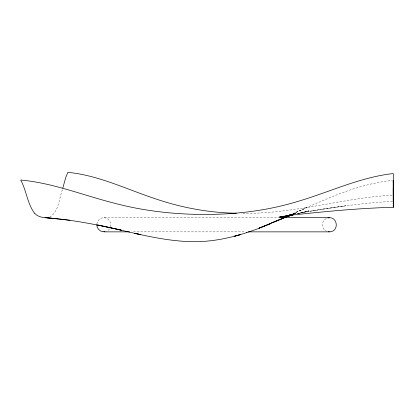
<?xml version="1.0" encoding="UTF-8"?>
<svg xmlns="http://www.w3.org/2000/svg" width="414" height="414" viewBox="0 0 414 414"><rect width="100%" height="100%" fill="white"/><g stroke="black" fill="none" stroke-linecap="round" stroke-linejoin="round"><path stroke-width="0.31" stroke-dasharray="2.07 1.55" d="M96.866 224.253C97.042 220.646 100.291 217.78 103.842 217.686L279.01 217.686M110.512 226.862C112.059 222.52 108.375 217.692 103.842 217.686M62.395 189.69C59 198.855 58.757 211.885 49.437 217.293M109.472 228.823L108.841 229.786L106.445 231.364M326.325 218.504C320.897 220.838 321.321 229.335 326.806 231.364M292.848 213.707L306.841 207.631L294.991 212.806C326.092 199.113 357.68 183.873 391.96 180.545M292.998 213.743L294.178 213.241L293.009 213.712M293.997 213.764L295.72 213.044L293.966 213.764M293.65 214.214L296.062 213.303L293.723 214.152M293.93 214.317L296.393 213.557M296.993 213.8L308.984 210.778L297.278 213.738L309.242 211.13L297.568 213.567L321.662 209.303L309.988 211.171L345.659 205.799L322.071 209.179C345.7 205.784 369.391 202.26 393.284 201.468M392.136 195.139C341.431 198.28 292.155 214.488 241.041 213.277M133.391 231.861L245.497 231.861"/><path stroke-width="0.62" d="M393.295 198.699L393.284 201.468L393.217 187.946M393.196 181.839L393.191 180.426L393.284 207.295L393.3 173.554C359.709 177.228 328.985 192.417 296.822 201.706C267.754 210.535 237.32 214.245 207 214.452C175.645 214.592 144.175 211.171 113.85 203.057C82.872 195.185 52.759 182.926 20.7 180.023C26.154 189.985 27.153 201.903 33.343 211.559A207.176 28.178 -89.8 0 0 34.61 213.241M62.814 188.054L65.759 177.44L67.86 172.333C98.392 175.288 126.26 189.141 155.033 198.663C181.203 207.626 208.713 212.796 236.394 213.22M289.94 214.969L282.374 218.256L290.048 214.995M271.139 223.379L259.035 228.171L291.12 214.959M291.037 214.969L284.009 217.857L292.444 214.669M283.243 218.214L271.563 222.923L283.637 218.074M270.678 223.544C245.621 234.267 218.732 242.33 191.221 241.667C159.328 240.844 128.568 231.255 97.528 224.988L121.493 230.194C96.721 224.564 71.689 219.694 46.327 217.743L70.028 220.253M289.5 215.12L281.903 218.173L290.198 214.995M292.553 214.581L284.361 217.557L292.781 214.757M289.64 215.099L281.406 218.033L290.338 215.052M285.318 216.988L292.698 214.7M289.774 215.14L280.904 217.847L292.294 214.618M246.377 232.751L246.656 232.668M285.303 217.008L293.702 214.597M240.286 234.64L234.495 236.228L240.581 234.547M289.319 215.642L293.014 214.69M292.274 214.607L280.418 217.624L292.444 214.794L279.895 217.35L292.02 215.011L279.403 217.045L292.02 215.011M288.009 216.015L293.402 214.685M290.235 215.228L292.874 214.675M96.767 224.776C96.793 228.854 100.793 232.554 104.882 231.659M327.852 217.987C337.772 215.57 339.661 231.762 329.415 231.861L248.048 231.861M48.179 217.593C43.413 217.976 37.897 217.019 34.61 213.257M291.601 215.099C325.399 211.492 359.29 208.18 393.284 207.29M283.999 217.686L329.415 217.686M103.842 231.861L129.587 231.861M44.976 217.681L57.489 218.778M328.369 231.659L329.415 231.861M135.109 233.408L140.869 234.655L134.597 233.289"/></g></svg>
